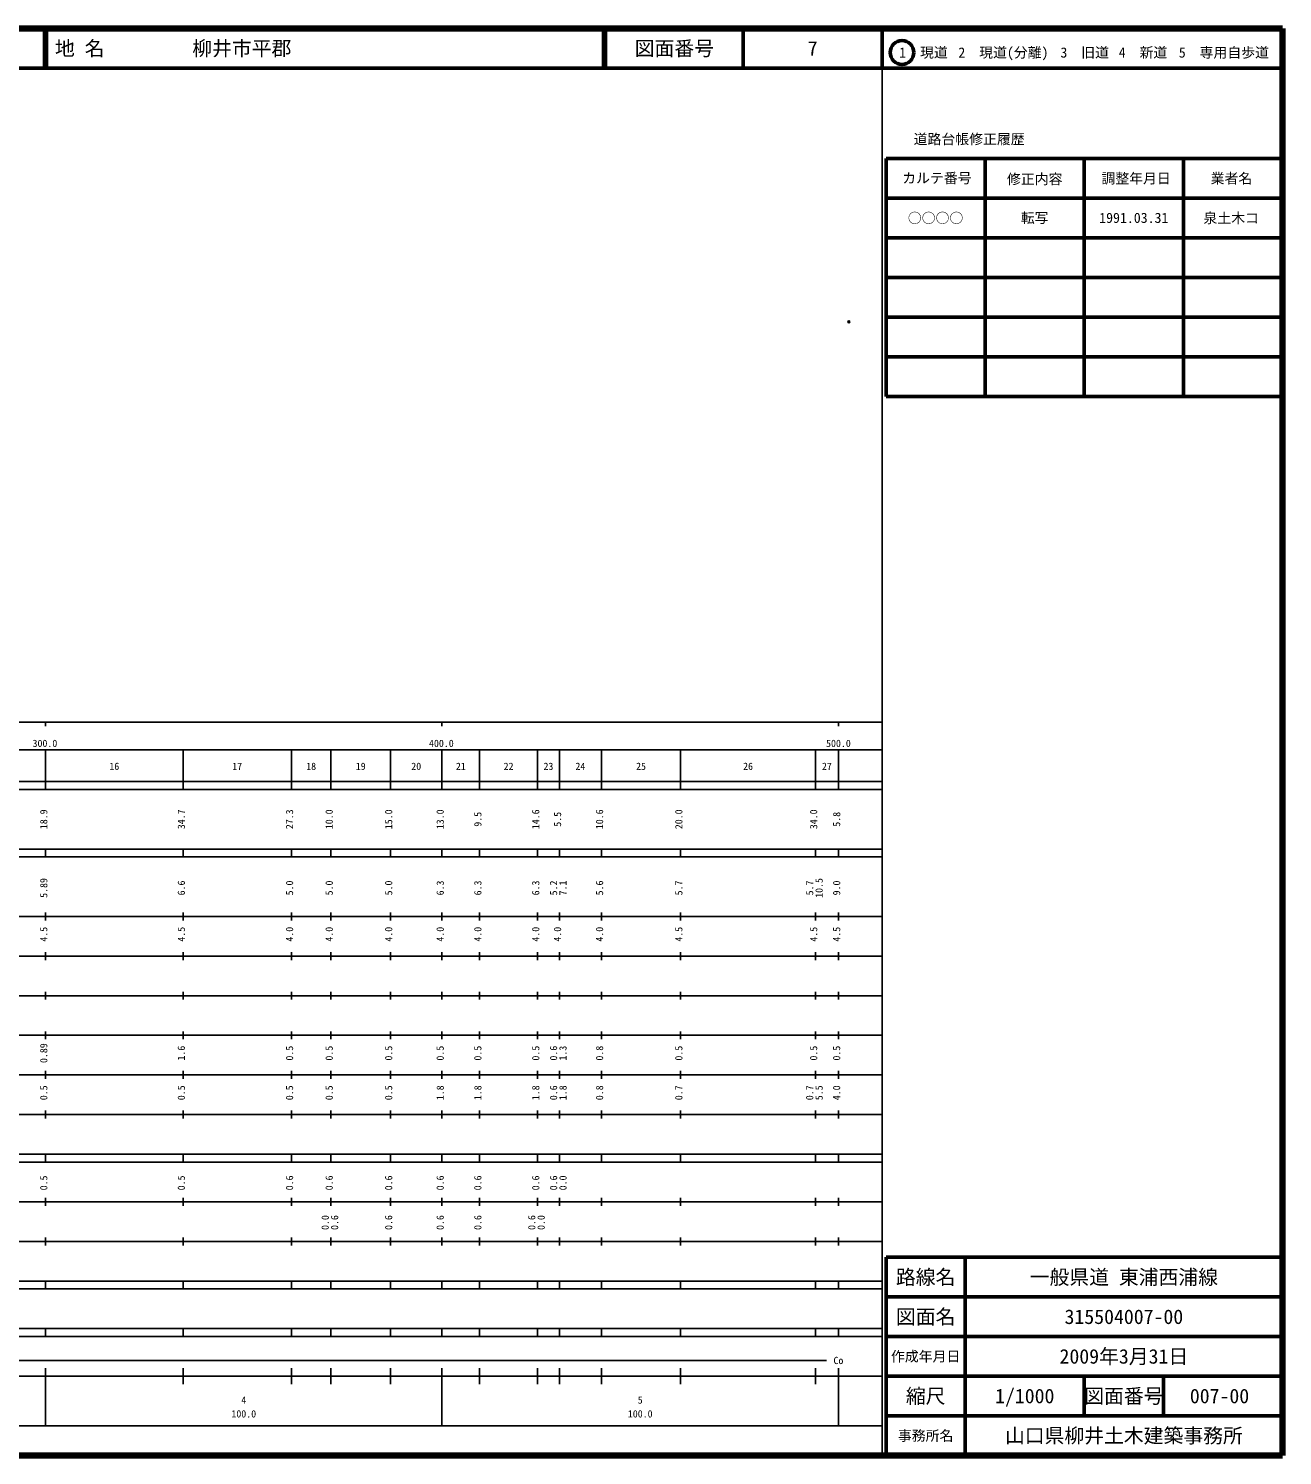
# Model space of a CAD drawing. Units: millimetres on the paper. Extents: x 40 to 680, y 20 to 380.
# Drawn here: x 363.7 to 680, y 20 to 380 of the extents above; entities that cross this region are included whole.
import ezdxf
from ezdxf.enums import TextEntityAlignment as Align

# ---------------------------------------------------------------- set-up
doc = ezdxf.new("R2010")
doc.units = ezdxf.units.MM
doc.header["$PDMODE"] = 32
doc.header["$PDSIZE"] = 0.5
doc.layers.add('M-OTRS', color=6, linetype='Continuous')
doc.layers.add('M-TTL-TXT', color=7, linetype='Continuous')
for name, color, linetype, lineweight in [('M-TTL', 2, 'Continuous', 140), ('M-TTL-BAND', 7, 'Continuous', 25), ('M-TTL-FRAM', 2, 'Continuous', 50), ('M-TTL-LINE', 7, 'Continuous', 50)]:
    doc.layers.add(name, color=color, linetype=linetype, lineweight=lineweight)
doc.styles.add('ＭＳ ゴシック', font='')
doc.styles.get('ＭＳ ゴシック').set_extended_font_data('MS Gothic')

msp = doc.modelspace()

# ---------------------------------------------------------------- linework, layer by layer
at = {"layer": 'M-OTRS'}
msp.add_point((570.646, 306.026), dxfattribs=at)
at = {"layer": 'M-TTL'}
for p, q in [((680, 380), (40, 380)), ((680, 20), (680, 380)), ((40, 20), (680, 20))]:
    msp.add_line(p, q, dxfattribs=at)
at = {"layer": 'M-TTL-BAND'}
for p, q in [((579, 20), (579, 370)), ((40, 205), (579, 205)), ((368, 205), (368, 204)), ((468, 205), (468, 204)), ((568, 205), (568, 204)), ((68, 198), (579, 198)), ((368, 188), (368, 198)), ((402.7, 188), (402.7, 198)), ((430, 188), (430, 198)), ((440, 188), (440, 198)), ((455, 188), (455, 198)), ((468, 188), (468, 198)), ((477.5, 188), (477.5, 198)), ((492.1, 188), (492.1, 198)), ((497.6, 188), (497.6, 198)), ((508.2, 188), (508.2, 198)), ((528.2, 188), (528.2, 198)), ((562.2, 188), (562.2, 198)), ((568, 188), (568, 198)), ((40, 190), (579, 190)), ((40, 188), (579, 188)), ((40, 173), (579, 173)), ((368, 171), (368, 173)), ((402.7, 171), (402.7, 173)), ((430, 171), (430, 173)), ((440, 171), (440, 173)), ((455, 171), (455, 173)), ((468, 171), (468, 173)), ((477.5, 171), (477.5, 173)), ((492.1, 171), (492.1, 173)), ((497.6, 171), (497.6, 173)), ((508.2, 171), (508.2, 173)), ((528.2, 171), (528.2, 173)), ((562.2, 171), (562.2, 173)), ((568, 171), (568, 173)), ((40, 171), (579, 171)), ((40, 156), (579, 156)), ((368, 155), (368, 157)), ((402.7, 155), (402.7, 157)), ((430, 155), (430, 157)), ((440, 155), (440, 157)), ((455, 155), (455, 157)), ((468, 155), (468, 157)), ((477.5, 155), (477.5, 157)), ((492.1, 155), (492.1, 157)), ((497.6, 155), (497.6, 157)), ((508.2, 155), (508.2, 157)), ((528.2, 155), (528.2, 157)), ((562.2, 155), (562.2, 157)), ((568, 155), (568, 157)), ((46, 146), (579, 146)), ((368, 145), (368, 147)), ((402.7, 145), (402.7, 147)), ((430, 145), (430, 147)), ((440, 145), (440, 147)), ((455, 145), (455, 147)), ((468, 145), (468, 147)), ((477.5, 145), (477.5, 147)), ((492.1, 145), (492.1, 147)), ((497.6, 145), (497.6, 147)), ((508.2, 145), (508.2, 147)), ((528.2, 145), (528.2, 147)), ((562.2, 145), (562.2, 147)), ((568, 145), (568, 147)), ((368, 135), (368, 137)), ((402.7, 135), (402.7, 137)), ((430, 135), (430, 137)), ((440, 135), (440, 137)), ((455, 135), (455, 137)), ((468, 135), (468, 137)), ((477.5, 135), (477.5, 137)), ((492.1, 135), (492.1, 137)), ((497.6, 135), (497.6, 137)), ((508.2, 135), (508.2, 137)), ((528.2, 135), (528.2, 137)), ((562.2, 135), (562.2, 137)), ((568, 135), (568, 137)), ((52, 136), (579, 136)), ((46, 126), (579, 126)), ((368, 125), (368, 127)), ((402.7, 125), (402.7, 127)), ((430, 125), (430, 127)), ((440, 125), (440, 127)), ((455, 125), (455, 127)), ((468, 125), (468, 127)), ((477.5, 125), (477.5, 127)), ((492.1, 125), (492.1, 127)), ((497.6, 125), (497.6, 127)), ((508.2, 125), (508.2, 127)), ((528.2, 125), (528.2, 127)), ((562.2, 125), (562.2, 127)), ((568, 125), (568, 127)), ((52, 116), (579, 116)), ((368, 115), (368, 117)), ((402.7, 115), (402.7, 117)), ((430, 115), (430, 117)), ((440, 115), (440, 117)), ((455, 115), (455, 117)), ((468, 115), (468, 117)), ((477.5, 115), (477.5, 117)), ((492.1, 115), (492.1, 117)), ((497.6, 115), (497.6, 117)), ((508.2, 115), (508.2, 117)), ((528.2, 115), (528.2, 117)), ((562.2, 115), (562.2, 117)), ((568, 115), (568, 117)), ((46, 106), (579, 106)), ((368, 105), (368, 107)), ((402.7, 105), (402.7, 107)), ((430, 105), (430, 107)), ((440, 105), (440, 107)), ((455, 105), (455, 107)), ((468, 105), (468, 107)), ((477.5, 105), (477.5, 107)), ((492.1, 105), (492.1, 107)), ((497.6, 105), (497.6, 107)), ((508.2, 105), (508.2, 107)), ((528.2, 105), (528.2, 107)), ((562.2, 105), (562.2, 107)), ((568, 105), (568, 107)), ((40, 96), (579, 96)), ((40, 94), (579, 94)), ((368, 94), (368, 96)), ((402.7, 94), (402.7, 96)), ((430, 94), (430, 96)), ((440, 94), (440, 96)), ((455, 94), (455, 96)), ((468, 94), (468, 96)), ((477.5, 94), (477.5, 96)), ((492.1, 94), (492.1, 96)), ((497.6, 94), (497.6, 96)), ((508.2, 94), (508.2, 96)), ((528.2, 94), (528.2, 96)), ((562.2, 94), (562.2, 96)), ((568, 94), (568, 96)), ((49, 84), (579, 84)), ((368, 83), (368, 85)), ((402.7, 83), (402.7, 85)), ((430, 83), (430, 85)), ((440, 83), (440, 85)), ((455, 83), (455, 85)), ((468, 83), (468, 85)), ((477.5, 83), (477.5, 85)), ((492.1, 83), (492.1, 85)), ((497.6, 83), (497.6, 85)), ((508.2, 83), (508.2, 85)), ((528.2, 83), (528.2, 85)), ((562.2, 83), (562.2, 85)), ((568, 83), (568, 85)), ((40, 74), (579, 74)), ((368, 73), (368, 75)), ((402.7, 73), (402.7, 75)), ((430, 73), (430, 75)), ((440, 73), (440, 75)), ((455, 73), (455, 75)), ((468, 73), (468, 75)), ((477.5, 73), (477.5, 75)), ((492.1, 73), (492.1, 75)), ((497.6, 73), (497.6, 75)), ((508.2, 73), (508.2, 75)), ((528.2, 73), (528.2, 75)), ((562.2, 73), (562.2, 75)), ((568, 73), (568, 75)), ((40, 64), (579, 64)), ((40, 62), (579, 62)), ((368, 62), (368, 64)), ((402.7, 62), (402.7, 64)), ((430, 62), (430, 64)), ((440, 62), (440, 64)), ((455, 62), (455, 64)), ((468, 62), (468, 64)), ((477.5, 62), (477.5, 64)), ((492.1, 62), (492.1, 64)), ((497.6, 62), (497.6, 64)), ((508.2, 62), (508.2, 64)), ((528.2, 62), (528.2, 64)), ((562.2, 62), (562.2, 64)), ((568, 62), (568, 64)), ((40, 52), (579, 52)), ((368, 50), (368, 52)), ((402.7, 50), (402.7, 52)), ((430, 50), (430, 52)), ((440, 50), (440, 52)), ((455, 50), (455, 52)), ((468, 50), (468, 52)), ((477.5, 50), (477.5, 52)), ((492.1, 50), (492.1, 52)), ((497.6, 50), (497.6, 52)), ((508.2, 50), (508.2, 52)), ((528.2, 50), (528.2, 52)), ((562.2, 50), (562.2, 52)), ((568, 50), (568, 52)), ((40, 50), (579, 50)), ((71, 44), (565, 44)), ((40, 40), (579, 40)), ((368, 27.5), (368, 42)), ((402.7, 38), (402.7, 42)), ((430, 38), (430, 42)), ((440, 38), (440, 42)), ((455, 38), (455, 42)), ((468, 27.5), (468, 42)), ((477.5, 38), (477.5, 42)), ((492.1, 38), (492.1, 42)), ((497.6, 38), (497.6, 42)), ((508.2, 38), (508.2, 42)), ((528.2, 38), (528.2, 42)), ((562.2, 38), (562.2, 42)), ((568, 27.5), (568, 42)), ((68, 27.5), (579, 27.5))]:
    msp.add_line(p, q, dxfattribs=at)
at = {"layer": 'M-TTL-FRAM'}
for p, q in [((580, 347.197), (580, 287.197)), ((580, 347.197), (680, 347.197)), ((580, 287.197), (680, 287.197)), ((680, 70), (580, 70)), ((580, 70), (580, 20))]:
    msp.add_line(p, q, dxfattribs=at)
at = {"layer": 'M-TTL-LINE'}
for p, q in [((367.75, 380), (367.75, 370)), ((368.25, 380), (368.25, 370)), ((508.747, 380), (508.747, 370)), ((509.247, 380), (509.247, 370)), ((543.997, 380), (543.997, 370)), ((579, 380), (579, 370)), ((40, 370), (680, 370)), ((605, 347.197), (605, 287.197)), ((630, 347.197), (630, 287.197)), ((655, 347.197), (655, 287.197)), ((580, 337.197), (680, 337.197)), ((580, 327.197), (680, 327.197)), ((580, 317.197), (680, 317.197)), ((580, 307.197), (680, 307.197)), ((580, 297.197), (680, 297.197)), ((600, 70), (600, 20)), ((680, 60), (580, 60)), ((680, 50), (580, 50)), ((680, 40), (580, 40)), ((630, 40), (630, 30)), ((650, 40), (650, 30)), ((680, 30), (580, 30))]:
    msp.add_line(p, q, dxfattribs=at)
msp.add_circle((584.031, 373.958), 3, dxfattribs=at)

# ---------------------------------------------------------------- texts
at = {"layer": 'M-TTL-BAND', "style": 'ＭＳ ゴシック'}
for s, p in [('300.0', (367.844, 198.195)), ('400.0', (467.844, 198.195)), ('500.0', (568, 198.195)), ('16', (385.35, 192.405)), ('17', (416.35, 192.405)), ('18', (435, 192.405)), ('19', (447.5, 192.405)), ('20', (461.5, 192.405)), ('21', (472.75, 192.405)), ('22', (484.8, 192.405)), ('23', (494.85, 192.405)), ('24', (502.9, 192.405)), ('25', (518.2, 192.405)), ('26', (545.2, 192.405)), ('27', (565.1, 192.405)), ('Co', (568, 42.5)), ('4', (418, 32.523)), ('5', (518, 32.523)), ('100.0', (418, 29.033)), ('100.0', (518, 29.033))]:
    msp.add_text(s, height=1.833, dxfattribs=at).set_placement(p, align=Align.BOTTOM_CENTER)
for s, p in [('18.9', (369, 180.5)), ('34.7', (403.7, 180.5)), ('27.3', (431, 180.5)), ('10.0', (441, 180.5)), ('15.0', (456, 180.5)), ('13.0', (469, 180.5)), ('9.5', (478.5, 180.5)), ('14.6', (493.1, 180.5)), ('5.5', (498.6, 180.5)), ('10.6', (509.2, 180.5)), ('20.0', (529.2, 180.5)), ('34.0', (563.2, 180.5)), ('5.8', (569, 180.5)), ('5.89', (369, 163.174)), ('6.6', (403.7, 163.174)), ('5.0', (431, 163.174)), ('5.0', (441, 163.174)), ('5.0', (456, 163.174)), ('6.3', (469, 163.174)), ('6.3', (478.5, 163.174)), ('6.3', (493.1, 163.174)), ('5.2', (497.6, 163.174)), ('7.1', (499.97, 163.174)), ('5.6', (509.2, 163.174)), ('5.7', (529.2, 163.174)), ('5.7', (562.2, 163.174)), ('10.5', (564.57, 163.174)), ('9.0', (569, 163.174)), ('4.5', (369, 151.5)), ('4.5', (403.7, 151.5)), ('4.0', (431, 151.5)), ('4.0', (441, 151.5)), ('4.0', (456, 151.5)), ('4.0', (469, 151.5)), ('4.0', (478.5, 151.5)), ('4.0', (493.1, 151.5)), ('4.0', (498.6, 151.5)), ('4.0', (509.2, 151.5)), ('4.5', (529.2, 151.5)), ('4.5', (563.2, 151.5)), ('4.5', (569, 151.5)), ('0.89', (369, 121.5)), ('1.6', (403.7, 121.5)), ('0.5', (431, 121.5)), ('0.5', (441, 121.5)), ('0.5', (456, 121.5)), ('0.5', (469, 121.5)), ('0.5', (478.5, 121.5)), ('0.5', (493.1, 121.5)), ('0.6', (497.6, 121.5)), ('1.3', (499.97, 121.5)), ('0.8', (509.2, 121.5)), ('0.5', (529.2, 121.5)), ('0.5', (563.2, 121.5)), ('0.5', (569, 121.5)), ('0.5', (369, 111.5)), ('0.5', (403.7, 111.5)), ('0.5', (431, 111.5)), ('0.5', (441, 111.5)), ('0.5', (456, 111.5)), ('1.8', (469, 111.5)), ('1.8', (478.5, 111.5)), ('1.8', (493.1, 111.5)), ('0.6', (497.6, 111.5)), ('1.8', (499.97, 111.5)), ('0.8', (509.2, 111.5)), ('0.7', (529.2, 111.5)), ('0.7', (562.2, 111.5)), ('5.5', (564.57, 111.5)), ('4.0', (569, 111.5)), ('0.5', (369, 88.764)), ('0.5', (403.7, 88.764)), ('0.6', (431, 88.764)), ('0.6', (441, 88.764)), ('0.6', (456, 88.764)), ('0.6', (469, 88.764)), ('0.6', (478.5, 88.764)), ('0.6', (493.1, 88.764)), ('0.6', (497.6, 88.764)), ('0.0', (499.97, 88.764)), ('0.0', (440, 78.764)), ('0.6', (442.37, 78.764)), ('0.6', (456, 78.764)), ('0.6', (469, 78.764)), ('0.6', (478.5, 78.764)), ('0.6', (492.1, 78.764)), ('0.0', (494.47, 78.764))]:
    msp.add_text(s, height=1.833, rotation=90, dxfattribs=at).set_placement(p, align=Align.BOTTOM_CENTER)
at = {"layer": 'M-TTL-TXT', "style": 'ＭＳ ゴシック'}
for s, p in [('地 名', (370.38, 375)), ('柳井市平郡', (405.024, 375))]:
    msp.add_text(s, height=3.666, dxfattribs=at).set_placement(p, align=Align.MIDDLE_LEFT)
for s, height, p in [('図面番号', 3.666, (526.622, 375)), ('7', 3.666, (561.497, 375)), ('1\u3000現道', 2.566, (589.448, 373.958)), ('2\u3000現道(分離)', 2.566, (609.619, 373.958)), ('3\u3000旧道', 2.566, (630.121, 373.958)), ('4\u3000新道', 2.566, (644.824, 373.958)), ('5\u3000専用自歩道', 2.566, (665.228, 373.958)), ('道路台帳修正履歴', 2.566, (600.968, 352.113)), ('カルテ番号', 2.566, (592.839, 342.277)), ('修正内容', 2.566, (617.509, 342.023)), ('調整年月日', 2.566, (643.089, 342.197)), ('業者名', 2.566, (667.134, 342.197)), ('○○○○', 2.566, (592.5, 332.189)), ('転写', 2.566, (617.5, 332.245)), ('1991.03.31', 2.566, (642.5, 332.245)), ('泉土木コ', 2.566, (667.077, 332.189)), ('路線名', 3.666, (590, 65)), ('路線名', 3.666, (590, 65)), ('一般県道 東浦西浦線', 3.666, (640, 65)), ('図面名', 3.666, (590, 55)), ('図面名', 3.666, (590, 55)), ('315504007-00', 3.666, (640, 55)), ('2009年3月31日', 3.666, (640, 45)), ('作成年月日', 2.566, (590, 45)), ('作成年月日', 2.566, (590, 45)), ('縮尺', 3.666, (590, 35)), ('縮尺', 3.666, (590, 35)), ('1/1000', 3.666, (615, 35)), ('図面番号', 3.666, (640, 35)), ('図面番号', 3.666, (640, 35)), ('007-00', 3.666, (664.125, 35)), ('事務所名', 2.566, (590, 25)), ('事務所名', 2.566, (590, 25)), ('山口県柳井土木建築事務所', 3.666, (640, 25))]:
    msp.add_text(s, height=height, dxfattribs=at).set_placement(p, align=Align.MIDDLE_CENTER)

doc.saveas('drawing.dxf')
